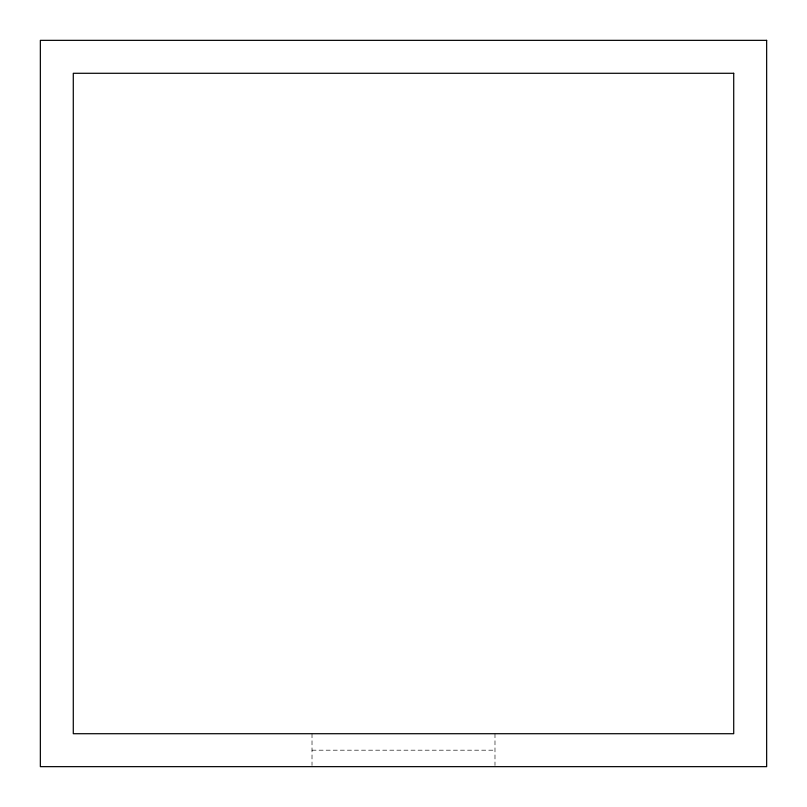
<?xml version="1.0" encoding="UTF-8"?>
<svg xmlns="http://www.w3.org/2000/svg" width="807" height="807" viewBox="0 0 807 807"><rect width="100%" height="100%" fill="white"/><g stroke="black" fill="none" stroke-linecap="round" stroke-linejoin="round"><path stroke-width="0.61" stroke-dasharray="4.04 3.03" d="M312.016 750.187L494.984 750.187M494.984 733.714L494.984 765.429M312.016 733.714L312.016 765.429"/><path stroke-width="1.21" d="M766.65 40.35L40.35 40.35L40.35 766.65L766.65 766.65L766.65 40.35M733.714 73.286L73.286 73.286L73.286 733.714L733.714 733.714L733.714 73.286"/></g></svg>
